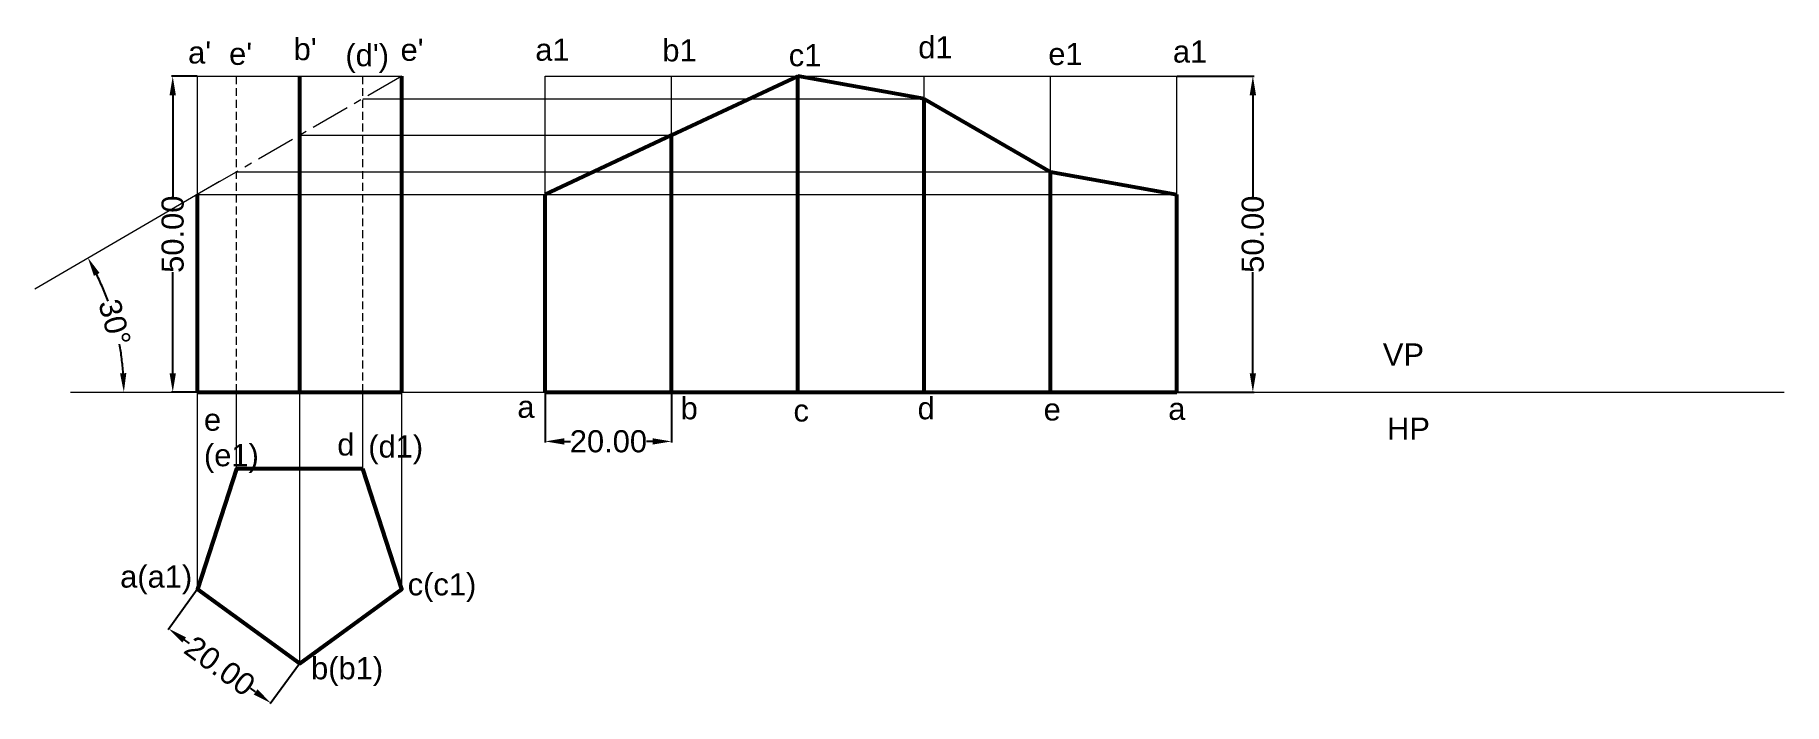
# Paper-space layout 'Layout2' of a CAD drawing. Header units: inches. Extents: x 3 to 280, y 23 to 129.
import ezdxf

# ---------------------------------------------------------------- set-up
doc = ezdxf.new("R2010")
doc.units = ezdxf.units.IN
doc.header["$MEASUREMENT"] = 0
doc.linetypes.add('CENTER', pattern=[2, 1.25, -0.25, 0.25, -0.25])
doc.linetypes.add('HIDDEN', pattern=[0.375, 0.25, -0.125])
doc.styles.get("Standard").update_dxf_attribs({"font": 'arial.ttf', "height": 3.5})
doc.dimstyles.get("Standard").update_dxf_attribs({"dimtxt": 3.5, "dimasz": 3, "dimexe": 0.18, "dimexo": 0.0625, "dimgap": 0.09, "dimtad": 0, "dimtoh": 1, "dimzin": 0, "dimdsep": 46, "dimtxsty": 'Standard', "dimcen": 0.09, "dimadec": 0, "dimazin": 0, "dimtfac": 1, "dimtofl": 0, "dimtmove": 0, "dimatfit": 3, "dimfxl": 1, "dimtolj": 1, "dimtzin": 0, "dimarcsym": 0})

# ---------------------------------------------------------------- blocks, each defined once
blk = doc.blocks.new('*D15')
at = {"color": 0, "lineweight": -2, "ltscale": 5, "transparency": 16777216}
for p, q in [((29.07, 41.51), (24.45, 35.15)), ((26.98, 33.54), (27.78, 32.96)), ((45.25, 29.76), (40.63, 23.4)), ((38.31, 25.31), (37.52, 25.88))]:
    blk.add_line(p, q, dxfattribs=at)
at = {"color": 0, "lineweight": 0, "ltscale": 5, "transparency": 16777216}
for points in [[(27.28, 33.94), (26.69, 33.13), (24.56, 35.3)], [(38.6, 25.71), (38.02, 24.9), (40.74, 23.54)]]:
    blk.add_solid(points, dxfattribs=at)
at = {"layer": 'Defpoints', "color": 0, "lineweight": 0, "ltscale": 5, "transparency": 16777216}
for p in [(29.11, 41.57), (45.29, 29.81), (40.74, 23.54)]:
    blk.add_point(p, dxfattribs=at)
at = {"color": 0, "lineweight": 0, "ltscale": 5, "transparency": 16777216, "insert": (32.65, 29.42), "char_height": 3.5, "attachment_point": 5, "rotation": 324}
blk.add_mtext('\\A1;20.00', dxfattribs=at)
blk = doc.blocks.new('*D16')
at = {"color": 0, "linetype": 'CENTER', "lineweight": -2, "ltscale": 5, "transparency": 16777216}
for start, end in [(19.7454, 25.9616), (4.0384, 10.2546)]:
    blk.add_arc((-25.13, 72.74), 42.57, start, end, dxfattribs=at)
at = {"color": 0, "linetype": 'CENTER', "lineweight": 0, "ltscale": 5, "transparency": 16777216}
for points in [[(12.7, 91.14), (13.59, 91.61), (11.74, 94.03)], [(17.83, 75.76), (16.83, 75.72), (17.44, 72.74)]]:
    blk.add_solid(points, dxfattribs=at)
at = {"layer": 'Defpoints', "color": 0, "linetype": 'CENTER', "lineweight": 0, "ltscale": 5, "transparency": 16777216}
for p in [(61.47, 122.74), (8, 91.87), (16.79, 80.13), (8.97, 72.74), (280.33, 72.74)]:
    blk.add_point(p, dxfattribs=at)
at = {"color": 0, "linetype": 'CENTER', "lineweight": 0, "ltscale": 5, "transparency": 16777216, "insert": (15.99, 83.76), "char_height": 3.5, "attachment_point": 5, "rotation": 285}
blk.add_mtext('\\A1;30°', dxfattribs=at)
blk = doc.blocks.new('*D17')
at = {"color": 0, "lineweight": -2, "ltscale": 5, "transparency": 16777216}
for p, q in [((184.23, 122.74), (196.4, 122.74)), ((196.22, 119.74), (196.22, 103.73)), ((196.22, 75.74), (196.22, 91.75)), ((184.23, 72.74), (196.4, 72.74))]:
    blk.add_line(p, q, dxfattribs=at)
at = {"color": 0, "lineweight": 0, "ltscale": 5, "transparency": 16777216}
for points in [[(195.72, 119.74), (196.72, 119.74), (196.22, 122.74)], [(195.72, 75.74), (196.72, 75.74), (196.22, 72.74)]]:
    blk.add_solid(points, dxfattribs=at)
at = {"layer": 'Defpoints', "color": 0, "lineweight": 0, "ltscale": 5, "transparency": 16777216}
for p in [(184.17, 122.74), (184.17, 72.74), (196.22, 72.74)]:
    blk.add_point(p, dxfattribs=at)
at = {"color": 0, "lineweight": 0, "ltscale": 5, "transparency": 16777216, "insert": (196.22, 97.74), "char_height": 3.5, "attachment_point": 5, "rotation": 90}
blk.add_mtext('\\A1;50.00', dxfattribs=at)
blk = doc.blocks.new('*D18')
at = {"color": 0, "lineweight": -2, "ltscale": 5, "transparency": 16777216}
for p, q in [((84.17, 72.68), (84.17, 64.77)), ((104.17, 72.68), (104.17, 64.77)), ((87.17, 64.95), (88.15, 64.95)), ((101.17, 64.95), (100.19, 64.95))]:
    blk.add_line(p, q, dxfattribs=at)
at = {"color": 0, "lineweight": 0, "ltscale": 5, "transparency": 16777216}
for points in [[(87.17, 65.45), (87.17, 64.45), (84.17, 64.95)], [(101.17, 65.45), (101.17, 64.45), (104.17, 64.95)]]:
    blk.add_solid(points, dxfattribs=at)
at = {"layer": 'Defpoints', "color": 0, "lineweight": 0, "ltscale": 5, "transparency": 16777216}
for p in [(84.17, 72.74), (104.17, 72.74), (104.17, 64.95)]:
    blk.add_point(p, dxfattribs=at)
at = {"color": 0, "lineweight": 0, "ltscale": 5, "transparency": 16777216, "insert": (94.17, 64.95), "char_height": 3.5, "attachment_point": 5}
blk.add_mtext('\\A1;20.00', dxfattribs=at)
blk = doc.blocks.new('*D19')
at = {"color": 0, "lineweight": -2, "ltscale": 5, "transparency": 16777216}
for p, q in [((29.05, 122.74), (25, 122.74)), ((25.18, 119.74), (25.18, 103.73)), ((25.18, 75.74), (25.18, 91.75)), ((29.05, 72.74), (25, 72.74))]:
    blk.add_line(p, q, dxfattribs=at)
at = {"color": 0, "lineweight": 0, "ltscale": 5, "transparency": 16777216}
for points in [[(24.68, 119.74), (25.68, 119.74), (25.18, 122.74)], [(24.68, 75.74), (25.68, 75.74), (25.18, 72.74)]]:
    blk.add_solid(points, dxfattribs=at)
at = {"layer": 'Defpoints', "color": 0, "lineweight": 0, "ltscale": 5, "transparency": 16777216}
for p in [(29.11, 122.74), (25.18, 72.74), (29.11, 72.74)]:
    blk.add_point(p, dxfattribs=at)
at = {"color": 0, "lineweight": 0, "ltscale": 5, "transparency": 16777216, "insert": (25.18, 97.74), "char_height": 3.5, "attachment_point": 5, "rotation": 90}
blk.add_mtext('\\A1;50.00', dxfattribs=at)

psp = doc.layouts.new('Layout2')

# ---------------------------------------------------------------- linework, layer by layer
at = {"lineweight": 0, "ltscale": 5}
for p, q in [((29.109, 72.74), (29.109, 122.74)), ((29.109, 122.74), (61.47, 122.74)), ((84.17, 122.74), (184.17, 122.74)), ((84.17, 104.037), (84.17, 122.74)), ((104.17, 113.398), (104.17, 122.74)), ((144.17, 119.171), (144.17, 122.74)), ((164.17, 107.624), (164.17, 122.74)), ((184.17, 104.037), (184.17, 122.74)), ((55.29, 119.171), (144.17, 119.171)), ((45.29, 113.398), (104.17, 113.398)), ((32.58, 106.06), (3.367, 89.03)), ((35.29, 107.624), (164.17, 107.624)), ((29.109, 104.037), (184.17, 104.037)), ((8.974, 72.74), (280.328, 72.74)), ((29.109, 41.566), (29.109, 72.74)), ((35.29, 60.587), (35.29, 72.74)), ((45.29, 29.81), (45.29, 72.74)), ((55.29, 60.587), (55.29, 72.74)), ((61.47, 41.566), (61.47, 72.74))]:
    psp.add_line(p, q, dxfattribs=at)
at = {"linetype": 'CENTER', "lineweight": 0, "ltscale": 5}
psp.add_line((61.47, 122.74), (29.109, 104.056), dxfattribs=at)
at = {"linetype": 'HIDDEN', "lineweight": 0, "ltscale": 5}
for p, q in [((35.29, 72.74), (35.29, 122.74)), ((55.29, 72.74), (55.29, 122.74))]:
    psp.add_line(p, q, dxfattribs=at)
at = {"lineweight": 53, "ltscale": 5}
for p, q in [((45.29, 72.74), (45.29, 122.74)), ((61.47, 72.74), (61.47, 122.74)), ((124.17, 122.74), (104.17, 113.398)), ((124.17, 72.74), (124.17, 122.74)), ((144.17, 119.171), (124.17, 122.74)), ((144.17, 72.74), (144.17, 119.171)), ((144.17, 119.171), (164.17, 107.624)), ((84.17, 104.037), (104.17, 113.398)), ((104.17, 72.74), (104.17, 113.398)), ((164.17, 72.74), (164.17, 107.624)), ((164.17, 107.624), (184.17, 104.037)), ((29.109, 72.74), (29.109, 104.037)), ((84.17, 72.74), (84.17, 104.037)), ((184.17, 72.74), (184.17, 104.037)), ((29.109, 72.74), (35.29, 72.74)), ((35.29, 72.74), (45.29, 72.74)), ((45.29, 72.74), (55.29, 72.74)), ((55.29, 72.74), (61.47, 72.74)), ((84.17, 72.74), (104.17, 72.74)), ((104.17, 72.74), (124.17, 72.74)), ((124.17, 72.74), (144.17, 72.74)), ((144.17, 72.74), (164.17, 72.74)), ((164.17, 72.74), (184.17, 72.74))]:
    psp.add_line(p, q, dxfattribs=at)
psp.add_lwpolyline([(55.29, 60.587), (35.29, 60.587), (29.109, 41.566), (45.29, 29.81), (61.47, 41.566)], close=True, dxfattribs=at)

# ---------------------------------------------------------------- texts
at = {"lineweight": 0, "ltscale": 5}
for s, p in [("a'", (27.612, 124.752)), ("e'", (34.106, 124.54)), ("b'", (44.325, 125.284)), ("(d')", (52.522, 124.327)), ("e'", (61.251, 125.178)), ('a1', (82.594, 125.193)), ('b1', (102.709, 125.096)), ('c1', (122.727, 124.323)), ('d1', (143.228, 125.579)), ('e1', (163.827, 124.517)), ('a1', (183.555, 124.903)), ('VP', (216.8, 76.958)), ('b', (105.605, 68.453)), ('d', (143.133, 68.453)), ('e', (30.122, 66.642)), ('a', (79.752, 68.691)), ('c', (123.476, 68.096)), ('e', (163.082, 68.266)), ('a', (182.824, 68.361)), ('HP', (217.464, 65.235)), ('(e1)', (30.122, 61.019)), ('d', (51.238, 62.722)), ('(d1)', (56.141, 62.396)), ('a(a1)', (16.851, 41.82)), ('c(c1)', (62.386, 40.584)), ('b(b1)', (47.086, 27.31))]:
    psp.add_text(s, height=3.5, dxfattribs=at).set_placement(p)

# ---------------------------------------------------------------- dimensions: what is measured, and where the dimension line sits
at = {"linetype": 'CENTER', "lineweight": 0, "ltscale": 5}
dim = psp.add_angular_dim_2l(base=(16.793, 80.132), line1=((8.974, 72.74), (280.328, 72.74)), line2=((61.47, 122.74), (7.997, 91.867)), dimstyle='Standard', dxfattribs=at)
dim.commit()
dim.dimension.update_dxf_attribs({"geometry": '*D16', "text_midpoint": (15.989, 83.758)})
at = {"lineweight": 0, "ltscale": 5}
for base, p1, p2, picture, middle in [((25.182, 72.74), (29.109, 122.74), (29.109, 72.74), '*D19', (25.182, 97.74)), ((196.222, 72.74), (184.17, 122.74), (184.17, 72.74), '*D17', (196.222, 97.74))]:
    dim = psp.add_linear_dim(base=base, p1=p1, p2=p2, angle=90, dimstyle='Standard', dxfattribs=at)
    dim.commit()
    dim.dimension.update_dxf_attribs({"geometry": picture, "text_midpoint": middle})
dim = psp.add_linear_dim(base=(104.17, 64.95), p1=(84.17, 72.74), p2=(104.17, 72.74), dimstyle='Standard', dxfattribs=at)
dim.commit()
dim.dimension.update_dxf_attribs({"geometry": '*D18', "text_midpoint": (94.17, 64.95)})
dim = psp.add_aligned_dim(p1=(29.109, 41.566), p2=(45.29, 29.81), distance=-7.745, dimstyle='Standard', dxfattribs=at)
dim.commit()
dim.dimension.update_dxf_attribs({"geometry": '*D15', "text_midpoint": (32.647, 29.422)})

doc.saveas('drawing.dxf')
